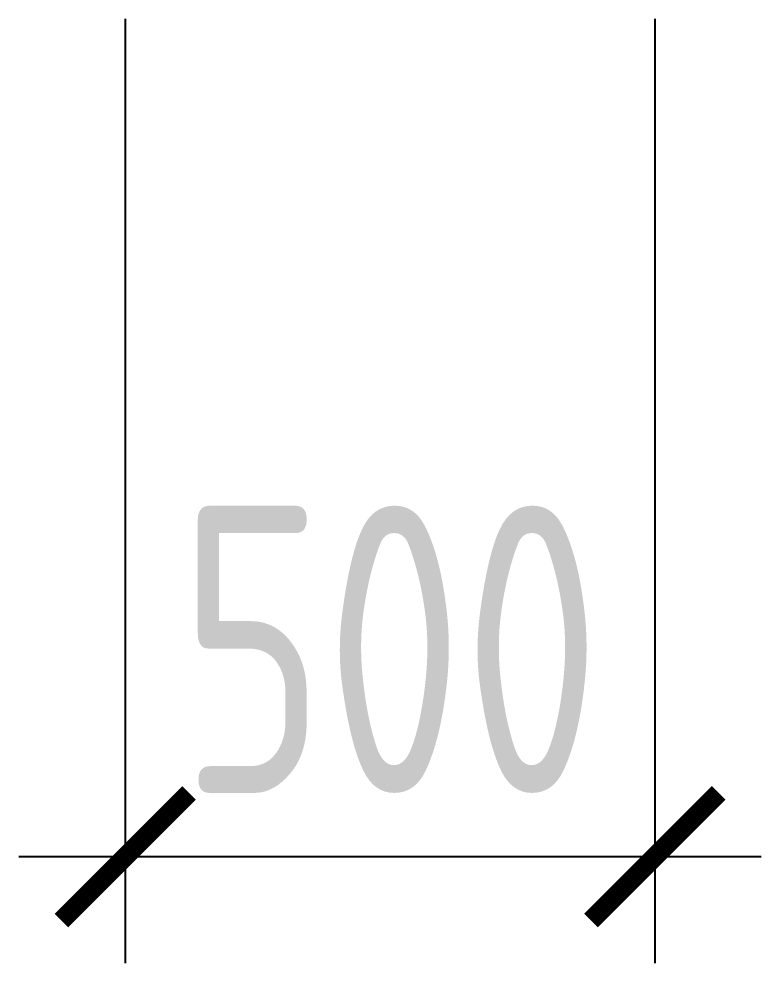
# Model space of a CAD drawing. Header units: millimetres. Extents: x -350007 to 536090, y -888 to 198380.
# Drawn here: x -191482 to -190784, y -888 to 0 of the extents above; entities that cross this region are included whole.
import ezdxf

# ---------------------------------------------------------------- set-up
doc = ezdxf.new("R2010")
doc.units = ezdxf.units.MM
doc.layers.add('АР_Размеры нов.', color=15, linetype='Continuous', lineweight=0)
doc.styles.add('ISOCPEUR', font='isocpeur.ttf', dxfattribs={"width": 0.7})
doc.dimstyles.new('R_100', dxfattribs={"dimtxt": 270, "dimasz": 120, "dimexe": 100, "dimexo": 0, "dimgap": 60, "dimtad": 1, "dimdec": 0, "dimrnd": 5, "dimzin": 0, "dimdsep": 46, "dimtxsty": 'ISOCPEUR', "dimblk": 'ARCHTICK', "dimcen": 0, "dimdle": 100, "dimclrd": 256, "dimclre": 256, "dimclrt": 256, "dimadec": 0, "dimazin": 0, "dimtfac": 2, "dimtdec": 0, "dimtofl": 0, "dimtmove": 1, "dimatfit": 3, "dimfxl": 1, "dimtvp": 3, "dimtolj": 1, "dimtzin": 0, "dimarcsym": 0})

# ---------------------------------------------------------------- blocks, each defined once
blk = doc.blocks.new('_ArchTick')
at = {"color": 0, "linetype": 'ByBlock', "const_width": 0.15}
blk.add_lwpolyline([(-0.5, -0.5), (0.5, 0.5)], dxfattribs=at)
blk = doc.blocks.new('*D3132')
at = {"layer": 'Defpoints', "color": 0, "transparency": 16777216}
for p in [(-190883.85, 0), (-191381.72, -0.01), (-191381.72, -787.62)]:
    blk.add_point(p, dxfattribs=at)
at = {"layer": 'АР_Размеры нов.', "lineweight": -2, "transparency": 16777216}
for p, q in [((-190883.85, 0), (-190883.85, -887.62)), ((-191381.72, -0.01), (-191381.72, -887.62)), ((-190783.85, -787.62), (-191481.72, -787.62))]:
    blk.add_line(p, q, dxfattribs=at)
at = {"layer": 'АР_Размеры нов.', "lineweight": -2, "transparency": 16777216, "xscale": 120, "yscale": 120, "zscale": 120, "rotation": 180}
blk.add_blockref('_ArchTick', (-191381.72, -787.62), dxfattribs=at)
at = {"layer": 'АР_Размеры нов.', "lineweight": -2, "transparency": 16777216, "xscale": 120, "yscale": 120, "zscale": 120}
blk.add_blockref('_ArchTick', (-190883.85, -787.62), dxfattribs=at)
at = {"layer": 'АР_Размеры нов.', "transparency": 16777216, "insert": (-191132.79, -592.62), "char_height": 270, "attachment_point": 5, "style": 'ISOCPEUR'}
blk.add_mtext('\\A1;500', dxfattribs=at)

msp = doc.modelspace()

# ---------------------------------------------------------------- dimensions: what is measured, and where the dimension line sits
at = {"layer": 'АР_Размеры нов.'}
dim = msp.add_linear_dim(base=(-191381.72, -787.62), p1=(-190883.85, 0), p2=(-191381.72, -0.01), dimstyle='R_100', override={"dimpost": '\\X'}, dxfattribs=at)
dim.commit()
dim.dimension.update_dxf_attribs({"geometry": '*D3132', "text_midpoint": (-191132.79, -592.62)})

doc.saveas('drawing.dxf')
